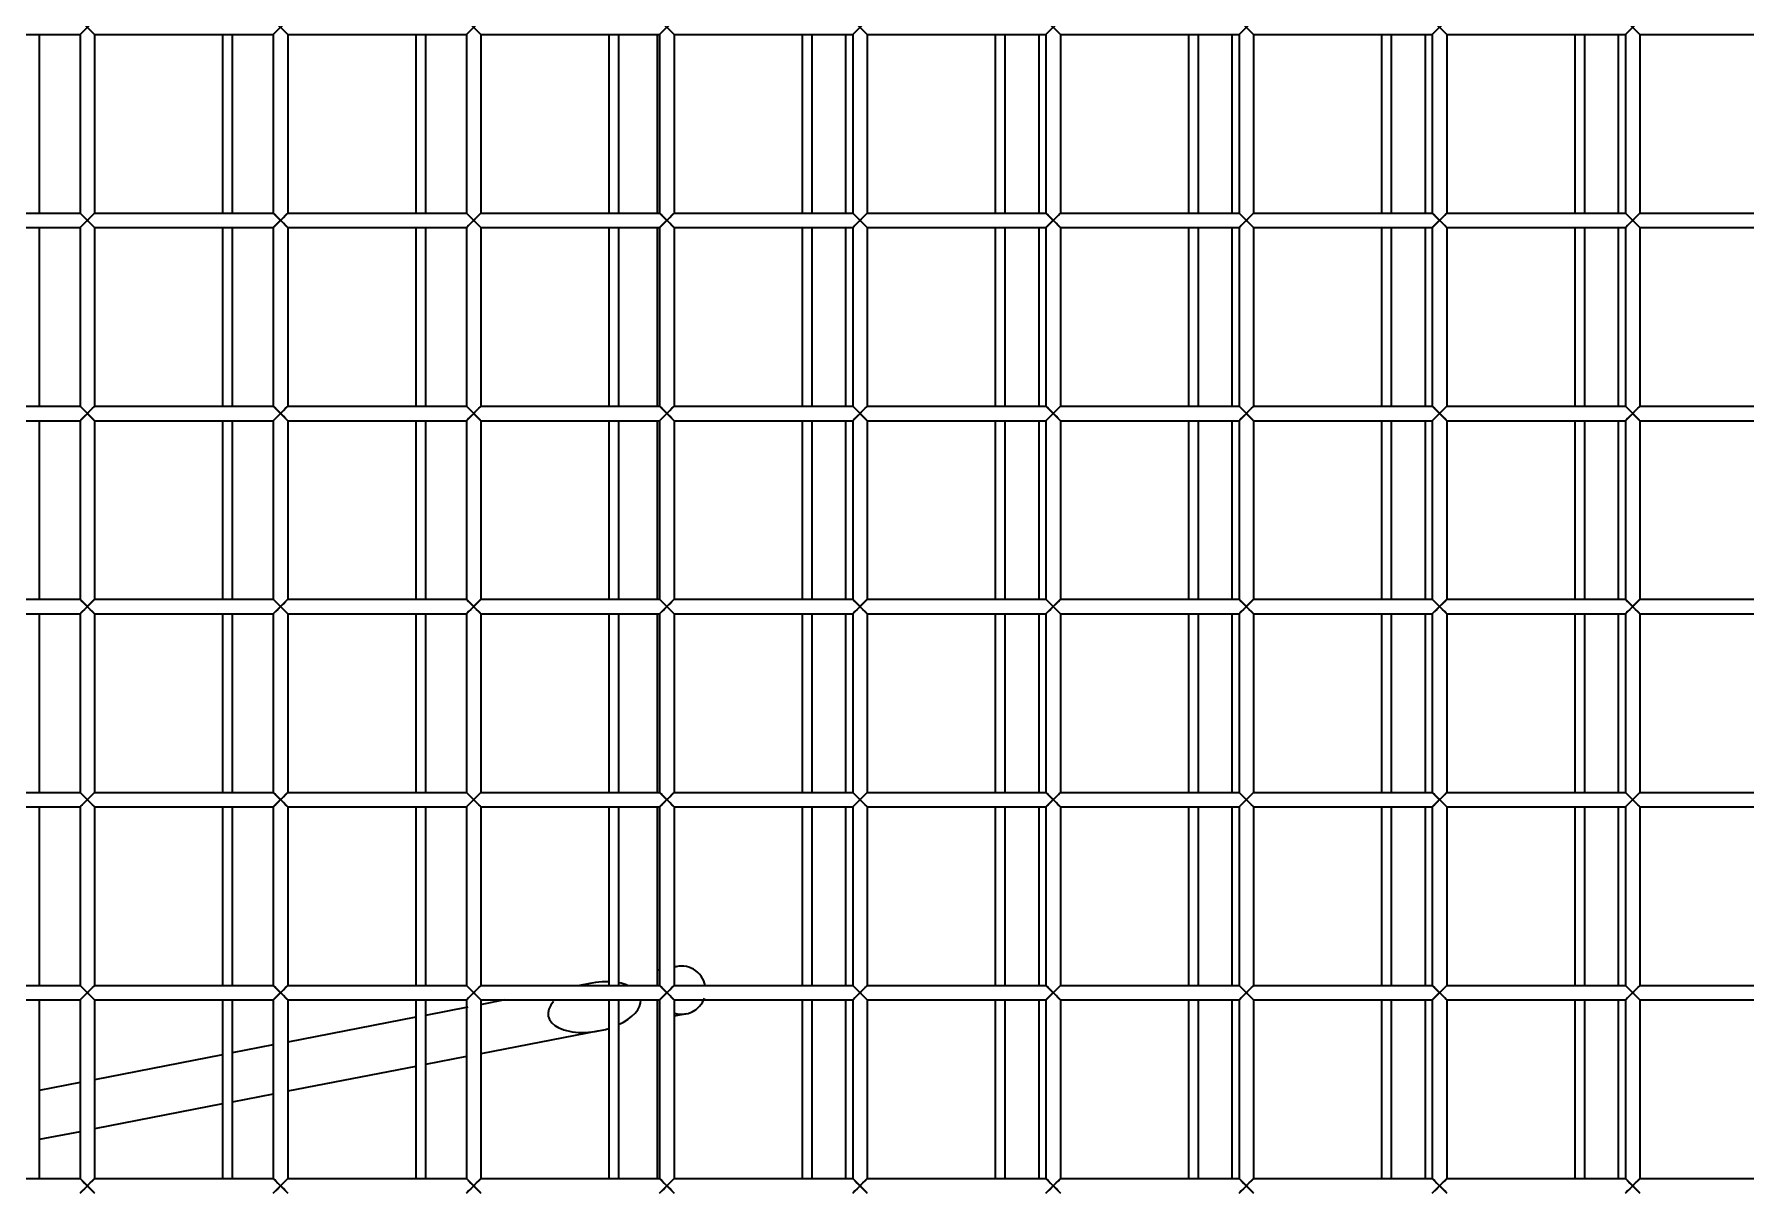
# Model space of a CAD drawing. Header units: millimetres. Extents: x 32496 to 166256, y 3504 to 23939.
# Drawn here: x 48429.6 to 48784, y 12787.1 to 13027.1 of the extents above; entities that cross this region are included whole.
import ezdxf

# ---------------------------------------------------------------- set-up
doc = ezdxf.new("R2010")
doc.units = ezdxf.units.MM
doc.layers.get('0').update_dxf_attribs({"lineweight": 35})

msp = doc.modelspace()

# ---------------------------------------------------------------- linework, layer by layer
at = {"linetype": 'Continuous'}
for p, q in [((48439.14, 13027.075), (48442.14, 13030.075)), ((48439.14, 13030.075), (48442.14, 13027.075)), ((48479.14, 13027.075), (48482.14, 13030.075)), ((48479.14, 13030.075), (48482.14, 13027.075)), ((48519.14, 13027.075), (48522.14, 13030.075)), ((48519.14, 13030.075), (48522.14, 13027.075)), ((48559.14, 13027.075), (48562.14, 13030.075)), ((48559.14, 13030.075), (48562.14, 13027.075)), ((48599.14, 13027.075), (48602.14, 13030.075)), ((48599.14, 13030.075), (48602.14, 13027.075)), ((48639.14, 13027.075), (48642.14, 13030.075)), ((48639.14, 13030.075), (48642.14, 13027.075)), ((48679.14, 13027.075), (48682.14, 13030.075)), ((48679.14, 13030.075), (48682.14, 13027.075)), ((48719.14, 13027.075), (48722.14, 13030.075)), ((48719.14, 13030.075), (48722.14, 13027.075)), ((48759.14, 13027.075), (48762.14, 13030.075)), ((48759.14, 13030.075), (48762.14, 13027.075)), ((48402.14, 13027.075), (48439.14, 13027.075)), ((48430.64, 13027.075), (48430.64, 12990.075)), ((48439.14, 13027.075), (48439.14, 12990.075)), ((48442.14, 13027.075), (48479.14, 13027.075)), ((48442.14, 13027.075), (48442.14, 12990.075)), ((48468.64, 13027.075), (48468.64, 12990.075)), ((48470.64, 13027.075), (48470.64, 12990.075)), ((48479.14, 13027.075), (48479.14, 12990.075)), ((48482.14, 13027.075), (48519.14, 13027.075)), ((48482.14, 13027.075), (48482.14, 12990.075)), ((48508.64, 13027.075), (48508.64, 12990.075)), ((48510.64, 13027.075), (48510.64, 12990.075)), ((48519.14, 13027.075), (48519.14, 12990.075)), ((48522.14, 13027.075), (48559.14, 13027.075)), ((48522.14, 13027.075), (48522.14, 12990.075)), ((48548.64, 13027.075), (48548.64, 12990.075)), ((48550.64, 13027.075), (48550.64, 12990.075)), ((48558.64, 13027.075), (48558.64, 12990.075)), ((48559.14, 13027.075), (48559.14, 12990.075)), ((48562.14, 13027.075), (48599.14, 13027.075)), ((48562.14, 13027.075), (48562.14, 12990.075)), ((48588.64, 13027.075), (48588.64, 12990.075)), ((48590.64, 13027.075), (48590.64, 12990.075)), ((48597.64, 13027.075), (48597.64, 12990.075)), ((48599.14, 13027.075), (48599.14, 12990.075)), ((48602.14, 13027.075), (48639.14, 13027.075)), ((48602.14, 13027.075), (48602.14, 12990.075)), ((48628.64, 13027.075), (48628.64, 12990.075)), ((48630.64, 13027.075), (48630.64, 12990.075)), ((48637.64, 13027.075), (48637.64, 12990.075)), ((48639.14, 13027.075), (48639.14, 12990.075)), ((48642.14, 13027.075), (48679.14, 13027.075)), ((48642.14, 13027.075), (48642.14, 12990.075)), ((48668.64, 13027.075), (48668.64, 12990.075)), ((48670.64, 13027.075), (48670.64, 12990.075)), ((48677.64, 13027.075), (48677.64, 12990.075)), ((48679.14, 13027.075), (48679.14, 12990.075)), ((48682.14, 13027.075), (48719.14, 13027.075)), ((48682.14, 13027.075), (48682.14, 12990.075)), ((48708.64, 13027.075), (48708.64, 12990.075)), ((48710.64, 13027.075), (48710.64, 12990.075)), ((48717.64, 13027.075), (48717.64, 12990.075)), ((48719.14, 13027.075), (48719.14, 12990.075)), ((48722.14, 13027.075), (48759.14, 13027.075)), ((48722.14, 13027.075), (48722.14, 12990.075)), ((48748.64, 13027.075), (48748.64, 12990.075)), ((48750.64, 13027.075), (48750.64, 12990.075)), ((48757.64, 13027.075), (48757.64, 12990.075)), ((48759.14, 13027.075), (48759.14, 12990.075)), ((48762.14, 13027.075), (48799.14, 13027.075)), ((48762.14, 13027.075), (48762.14, 12990.075)), ((48402.14, 12990.075), (48439.14, 12990.075)), ((48439.14, 12987.075), (48442.14, 12990.075)), ((48439.14, 12990.075), (48442.14, 12987.075)), ((48442.14, 12990.075), (48479.14, 12990.075)), ((48479.14, 12987.075), (48482.14, 12990.075)), ((48479.14, 12990.075), (48482.14, 12987.075)), ((48482.14, 12990.075), (48519.14, 12990.075)), ((48519.14, 12987.075), (48522.14, 12990.075)), ((48519.14, 12990.075), (48522.14, 12987.075)), ((48522.14, 12990.075), (48559.14, 12990.075)), ((48559.14, 12987.075), (48562.14, 12990.075)), ((48559.14, 12990.075), (48562.14, 12987.075)), ((48562.14, 12990.075), (48599.14, 12990.075)), ((48599.14, 12987.075), (48602.14, 12990.075)), ((48599.14, 12990.075), (48602.14, 12987.075)), ((48602.14, 12990.075), (48639.14, 12990.075)), ((48639.14, 12987.075), (48642.14, 12990.075)), ((48639.14, 12990.075), (48642.14, 12987.075)), ((48642.14, 12990.075), (48679.14, 12990.075)), ((48679.14, 12987.075), (48682.14, 12990.075)), ((48679.14, 12990.075), (48682.14, 12987.075)), ((48682.14, 12990.075), (48719.14, 12990.075)), ((48719.14, 12987.075), (48722.14, 12990.075)), ((48719.14, 12990.075), (48722.14, 12987.075)), ((48722.14, 12990.075), (48759.14, 12990.075)), ((48759.14, 12987.075), (48762.14, 12990.075)), ((48759.14, 12990.075), (48762.14, 12987.075)), ((48762.14, 12990.075), (48799.14, 12990.075)), ((48402.14, 12987.075), (48439.14, 12987.075)), ((48430.64, 12987.075), (48430.64, 12950.075)), ((48439.14, 12987.075), (48439.14, 12950.075)), ((48442.14, 12987.075), (48479.14, 12987.075)), ((48442.14, 12987.075), (48442.14, 12950.075)), ((48468.64, 12987.075), (48468.64, 12950.075)), ((48470.64, 12987.075), (48470.64, 12950.075)), ((48479.14, 12987.075), (48479.14, 12950.075)), ((48482.14, 12987.075), (48519.14, 12987.075)), ((48482.14, 12987.075), (48482.14, 12950.075)), ((48508.64, 12987.075), (48508.64, 12950.075)), ((48510.64, 12987.075), (48510.64, 12950.075)), ((48519.14, 12987.075), (48519.14, 12950.075)), ((48522.14, 12987.075), (48559.14, 12987.075)), ((48522.14, 12987.075), (48522.14, 12950.075)), ((48548.64, 12987.075), (48548.64, 12950.075)), ((48550.64, 12987.075), (48550.64, 12950.075)), ((48558.64, 12987.075), (48558.64, 12950.075)), ((48559.14, 12987.075), (48559.14, 12950.075)), ((48562.14, 12987.075), (48599.14, 12987.075)), ((48562.14, 12987.075), (48562.14, 12950.075)), ((48588.64, 12987.075), (48588.64, 12950.075)), ((48590.64, 12987.075), (48590.64, 12950.075)), ((48597.64, 12987.075), (48597.64, 12950.075)), ((48599.14, 12987.075), (48599.14, 12950.075)), ((48602.14, 12987.075), (48639.14, 12987.075)), ((48602.14, 12987.075), (48602.14, 12950.075)), ((48628.64, 12987.075), (48628.64, 12950.075)), ((48630.64, 12987.075), (48630.64, 12950.075)), ((48637.64, 12987.075), (48637.64, 12950.075)), ((48639.14, 12987.075), (48639.14, 12950.075)), ((48642.14, 12987.075), (48679.14, 12987.075)), ((48642.14, 12987.075), (48642.14, 12950.075)), ((48668.64, 12987.075), (48668.64, 12950.075)), ((48670.64, 12987.075), (48670.64, 12950.075)), ((48677.64, 12987.075), (48677.64, 12950.075)), ((48679.14, 12987.075), (48679.14, 12950.075)), ((48682.14, 12987.075), (48719.14, 12987.075)), ((48682.14, 12987.075), (48682.14, 12950.075)), ((48708.64, 12987.075), (48708.64, 12950.075)), ((48710.64, 12987.075), (48710.64, 12950.075)), ((48717.64, 12987.075), (48717.64, 12950.075)), ((48719.14, 12987.075), (48719.14, 12950.075)), ((48722.14, 12987.075), (48759.14, 12987.075)), ((48722.14, 12987.075), (48722.14, 12950.075)), ((48748.64, 12987.075), (48748.64, 12950.075)), ((48750.64, 12987.075), (48750.64, 12950.075)), ((48757.64, 12987.075), (48757.64, 12950.075)), ((48759.14, 12987.075), (48759.14, 12950.075)), ((48762.14, 12987.075), (48799.14, 12987.075)), ((48762.14, 12987.075), (48762.14, 12950.075)), ((48402.14, 12950.075), (48439.14, 12950.075)), ((48402.14, 12947.075), (48439.14, 12947.075)), ((48430.64, 12947.075), (48430.64, 12910.075)), ((48439.14, 12947.075), (48442.14, 12950.075)), ((48439.14, 12950.075), (48442.14, 12947.075)), ((48439.14, 12947.075), (48439.14, 12910.075)), ((48442.14, 12950.075), (48479.14, 12950.075)), ((48442.14, 12947.075), (48479.14, 12947.075)), ((48442.14, 12947.075), (48442.14, 12910.075)), ((48468.64, 12947.075), (48468.64, 12910.075)), ((48470.64, 12947.075), (48470.64, 12910.075)), ((48479.14, 12947.075), (48482.14, 12950.075)), ((48479.14, 12950.075), (48482.14, 12947.075)), ((48479.14, 12947.075), (48479.14, 12910.075)), ((48482.14, 12950.075), (48519.14, 12950.075)), ((48482.14, 12947.075), (48519.14, 12947.075)), ((48482.14, 12947.075), (48482.14, 12910.075)), ((48508.64, 12947.075), (48508.64, 12910.075)), ((48510.64, 12947.075), (48510.64, 12910.075)), ((48519.14, 12947.075), (48522.14, 12950.075)), ((48519.14, 12950.075), (48522.14, 12947.075)), ((48519.14, 12947.075), (48519.14, 12910.075)), ((48522.14, 12950.075), (48559.14, 12950.075)), ((48522.14, 12947.075), (48559.14, 12947.075)), ((48522.14, 12947.075), (48522.14, 12910.075)), ((48548.64, 12947.075), (48548.64, 12910.075)), ((48550.64, 12947.075), (48550.64, 12910.075)), ((48558.64, 12947.075), (48558.64, 12910.075)), ((48559.14, 12947.075), (48562.14, 12950.075)), ((48559.14, 12950.075), (48562.14, 12947.075)), ((48559.14, 12947.075), (48559.14, 12910.075)), ((48562.14, 12950.075), (48599.14, 12950.075)), ((48562.14, 12947.075), (48599.14, 12947.075)), ((48562.14, 12947.075), (48562.14, 12910.075)), ((48588.64, 12947.075), (48588.64, 12910.075)), ((48590.64, 12947.075), (48590.64, 12910.075)), ((48597.64, 12947.075), (48597.64, 12910.075)), ((48599.14, 12947.075), (48602.14, 12950.075)), ((48599.14, 12950.075), (48602.14, 12947.075)), ((48599.14, 12947.075), (48599.14, 12910.075)), ((48602.14, 12950.075), (48639.14, 12950.075)), ((48602.14, 12947.075), (48639.14, 12947.075)), ((48602.14, 12947.075), (48602.14, 12910.075)), ((48628.64, 12947.075), (48628.64, 12910.075)), ((48630.64, 12947.075), (48630.64, 12910.075)), ((48637.64, 12947.075), (48637.64, 12910.075)), ((48639.14, 12947.075), (48642.14, 12950.075)), ((48639.14, 12950.075), (48642.14, 12947.075)), ((48639.14, 12947.075), (48639.14, 12910.075)), ((48642.14, 12950.075), (48679.14, 12950.075)), ((48642.14, 12947.075), (48679.14, 12947.075)), ((48642.14, 12947.075), (48642.14, 12910.075)), ((48668.64, 12947.075), (48668.64, 12910.075)), ((48670.64, 12947.075), (48670.64, 12910.075)), ((48677.64, 12947.075), (48677.64, 12910.075)), ((48679.14, 12947.075), (48682.14, 12950.075)), ((48679.14, 12950.075), (48682.14, 12947.075)), ((48679.14, 12947.075), (48679.14, 12910.075)), ((48682.14, 12950.075), (48719.14, 12950.075)), ((48682.14, 12947.075), (48719.14, 12947.075)), ((48682.14, 12947.075), (48682.14, 12910.075)), ((48708.64, 12947.075), (48708.64, 12910.075)), ((48710.64, 12947.075), (48710.64, 12910.075)), ((48717.64, 12947.075), (48717.64, 12910.075)), ((48719.14, 12947.075), (48722.14, 12950.075)), ((48719.14, 12950.075), (48722.14, 12947.075)), ((48719.14, 12947.075), (48719.14, 12910.075)), ((48722.14, 12950.075), (48759.14, 12950.075)), ((48722.14, 12947.075), (48759.14, 12947.075)), ((48722.14, 12947.075), (48722.14, 12910.075)), ((48748.64, 12947.075), (48748.64, 12910.075)), ((48750.64, 12947.075), (48750.64, 12910.075)), ((48757.64, 12947.075), (48757.64, 12910.075)), ((48759.14, 12947.075), (48762.14, 12950.075)), ((48759.14, 12950.075), (48762.14, 12947.075)), ((48759.14, 12947.075), (48759.14, 12910.075)), ((48762.14, 12950.075), (48799.14, 12950.075)), ((48762.14, 12947.075), (48799.14, 12947.075)), ((48762.14, 12947.075), (48762.14, 12910.075)), ((48402.14, 12910.075), (48439.14, 12910.075)), ((48439.14, 12907.075), (48442.14, 12910.075)), ((48439.14, 12910.075), (48442.14, 12907.075)), ((48442.14, 12910.075), (48479.14, 12910.075)), ((48479.14, 12907.075), (48482.14, 12910.075)), ((48479.14, 12910.075), (48482.14, 12907.075)), ((48482.14, 12910.075), (48519.14, 12910.075)), ((48519.14, 12907.075), (48522.14, 12910.075)), ((48519.14, 12910.075), (48522.14, 12907.075)), ((48522.14, 12910.075), (48559.14, 12910.075)), ((48559.14, 12907.075), (48562.14, 12910.075)), ((48559.14, 12910.075), (48562.14, 12907.075)), ((48562.14, 12910.075), (48599.14, 12910.075)), ((48599.14, 12907.075), (48602.14, 12910.075)), ((48599.14, 12910.075), (48602.14, 12907.075)), ((48602.14, 12910.075), (48639.14, 12910.075)), ((48639.14, 12907.075), (48642.14, 12910.075)), ((48639.14, 12910.075), (48642.14, 12907.075)), ((48642.14, 12910.075), (48679.14, 12910.075)), ((48679.14, 12907.075), (48682.14, 12910.075)), ((48679.14, 12910.075), (48682.14, 12907.075)), ((48682.14, 12910.075), (48719.14, 12910.075)), ((48719.14, 12907.075), (48722.14, 12910.075)), ((48719.14, 12910.075), (48722.14, 12907.075)), ((48722.14, 12910.075), (48759.14, 12910.075)), ((48759.14, 12907.075), (48762.14, 12910.075)), ((48759.14, 12910.075), (48762.14, 12907.075)), ((48762.14, 12910.075), (48799.14, 12910.075)), ((48402.14, 12907.075), (48439.14, 12907.075)), ((48430.64, 12907.075), (48430.64, 12870.075)), ((48439.14, 12907.075), (48439.14, 12870.075)), ((48442.14, 12907.075), (48479.14, 12907.075)), ((48442.14, 12907.075), (48442.14, 12870.075)), ((48468.64, 12907.075), (48468.64, 12870.075)), ((48470.64, 12907.075), (48470.64, 12870.075)), ((48479.14, 12907.075), (48479.14, 12870.075)), ((48482.14, 12907.075), (48519.14, 12907.075)), ((48482.14, 12907.075), (48482.14, 12870.075)), ((48508.64, 12907.075), (48508.64, 12870.075)), ((48510.64, 12907.075), (48510.64, 12870.075)), ((48519.14, 12907.075), (48519.14, 12870.075)), ((48522.14, 12907.075), (48559.14, 12907.075)), ((48522.14, 12907.075), (48522.14, 12870.075)), ((48548.64, 12907.075), (48548.64, 12870.075)), ((48550.64, 12907.075), (48550.64, 12870.075)), ((48558.64, 12907.075), (48558.64, 12870.075)), ((48559.14, 12907.075), (48559.14, 12870.075)), ((48562.14, 12907.075), (48599.14, 12907.075)), ((48562.14, 12907.075), (48562.14, 12870.075)), ((48588.64, 12907.075), (48588.64, 12870.075)), ((48590.64, 12907.075), (48590.64, 12870.075)), ((48597.64, 12907.075), (48597.64, 12870.075)), ((48599.14, 12907.075), (48599.14, 12870.075)), ((48602.14, 12907.075), (48639.14, 12907.075)), ((48602.14, 12907.075), (48602.14, 12870.075)), ((48628.64, 12907.075), (48628.64, 12870.075)), ((48630.64, 12907.075), (48630.64, 12870.075)), ((48637.64, 12907.075), (48637.64, 12870.075)), ((48639.14, 12907.075), (48639.14, 12870.075)), ((48642.14, 12907.075), (48679.14, 12907.075)), ((48642.14, 12907.075), (48642.14, 12870.075)), ((48668.64, 12907.075), (48668.64, 12870.075)), ((48670.64, 12907.075), (48670.64, 12870.075)), ((48677.64, 12907.075), (48677.64, 12870.075)), ((48679.14, 12907.075), (48679.14, 12870.075)), ((48682.14, 12907.075), (48719.14, 12907.075)), ((48682.14, 12907.075), (48682.14, 12870.075)), ((48708.64, 12907.075), (48708.64, 12870.075)), ((48710.64, 12907.075), (48710.64, 12870.075)), ((48717.64, 12907.075), (48717.64, 12870.075)), ((48719.14, 12907.075), (48719.14, 12870.075)), ((48722.14, 12907.075), (48759.14, 12907.075)), ((48722.14, 12907.075), (48722.14, 12870.075)), ((48748.64, 12907.075), (48748.64, 12870.075)), ((48750.64, 12907.075), (48750.64, 12870.075)), ((48757.64, 12907.075), (48757.64, 12870.075)), ((48759.14, 12907.075), (48759.14, 12870.075)), ((48762.14, 12907.075), (48799.14, 12907.075)), ((48762.14, 12907.075), (48762.14, 12870.075)), ((48402.14, 12870.075), (48439.14, 12870.075)), ((48439.14, 12867.075), (48442.14, 12870.075)), ((48439.14, 12870.075), (48442.14, 12867.075)), ((48442.14, 12870.075), (48479.14, 12870.075)), ((48479.14, 12867.075), (48482.14, 12870.075)), ((48479.14, 12870.075), (48482.14, 12867.075)), ((48482.14, 12870.075), (48519.14, 12870.075)), ((48519.14, 12867.075), (48522.14, 12870.075)), ((48519.14, 12870.075), (48522.14, 12867.075)), ((48522.14, 12870.075), (48559.14, 12870.075)), ((48559.14, 12867.075), (48562.14, 12870.075)), ((48559.14, 12870.075), (48562.14, 12867.075)), ((48562.14, 12870.075), (48599.14, 12870.075)), ((48599.14, 12867.075), (48602.14, 12870.075)), ((48599.14, 12870.075), (48602.14, 12867.075)), ((48602.14, 12870.075), (48639.14, 12870.075)), ((48639.14, 12867.075), (48642.14, 12870.075)), ((48639.14, 12870.075), (48642.14, 12867.075)), ((48642.14, 12870.075), (48679.14, 12870.075)), ((48679.14, 12867.075), (48682.14, 12870.075)), ((48679.14, 12870.075), (48682.14, 12867.075)), ((48682.14, 12870.075), (48719.14, 12870.075)), ((48719.14, 12867.075), (48722.14, 12870.075)), ((48719.14, 12870.075), (48722.14, 12867.075)), ((48722.14, 12870.075), (48759.14, 12870.075)), ((48759.14, 12867.075), (48762.14, 12870.075)), ((48759.14, 12870.075), (48762.14, 12867.075)), ((48762.14, 12870.075), (48799.14, 12870.075)), ((48402.14, 12867.075), (48439.14, 12867.075)), ((48430.64, 12867.075), (48430.64, 12830.075)), ((48439.14, 12867.075), (48439.14, 12830.075)), ((48442.14, 12867.075), (48479.14, 12867.075)), ((48442.14, 12867.075), (48442.14, 12830.075)), ((48468.64, 12867.075), (48468.64, 12830.075)), ((48470.64, 12867.075), (48470.64, 12830.075)), ((48479.14, 12867.075), (48479.14, 12830.075)), ((48482.14, 12867.075), (48519.14, 12867.075)), ((48482.14, 12867.075), (48482.14, 12830.075)), ((48508.64, 12867.075), (48508.64, 12830.075)), ((48510.64, 12867.075), (48510.64, 12830.075)), ((48519.14, 12867.075), (48519.14, 12830.075)), ((48522.14, 12867.075), (48559.14, 12867.075)), ((48522.14, 12867.075), (48522.14, 12830.075)), ((48548.64, 12867.075), (48548.64, 12830.075)), ((48550.64, 12867.075), (48550.64, 12830.075)), ((48558.64, 12867.075), (48558.64, 12830.075)), ((48559.14, 12867.075), (48559.14, 12830.075)), ((48562.14, 12867.075), (48599.14, 12867.075)), ((48562.14, 12867.075), (48562.14, 12830.075)), ((48588.64, 12867.075), (48588.64, 12830.075)), ((48590.64, 12867.075), (48590.64, 12830.075)), ((48597.64, 12867.075), (48597.64, 12830.075)), ((48599.14, 12867.075), (48599.14, 12830.075)), ((48602.14, 12867.075), (48639.14, 12867.075)), ((48602.14, 12867.075), (48602.14, 12830.075)), ((48628.64, 12867.075), (48628.64, 12830.075)), ((48630.64, 12867.075), (48630.64, 12830.075)), ((48637.64, 12867.075), (48637.64, 12830.075)), ((48639.14, 12867.075), (48639.14, 12830.075)), ((48642.14, 12867.075), (48679.14, 12867.075)), ((48642.14, 12867.075), (48642.14, 12830.075)), ((48668.64, 12867.075), (48668.64, 12830.075)), ((48670.64, 12867.075), (48670.64, 12830.075)), ((48677.64, 12867.075), (48677.64, 12830.075)), ((48679.14, 12867.075), (48679.14, 12830.075)), ((48682.14, 12867.075), (48719.14, 12867.075)), ((48682.14, 12867.075), (48682.14, 12830.075)), ((48708.64, 12867.075), (48708.64, 12830.075)), ((48710.64, 12867.075), (48710.64, 12830.075)), ((48717.64, 12867.075), (48717.64, 12830.075)), ((48719.14, 12867.075), (48719.14, 12830.075)), ((48722.14, 12867.075), (48759.14, 12867.075)), ((48722.14, 12867.075), (48722.14, 12830.075)), ((48748.64, 12867.075), (48748.64, 12830.075)), ((48750.64, 12867.075), (48750.64, 12830.075)), ((48757.64, 12867.075), (48757.64, 12830.075)), ((48759.14, 12867.075), (48759.14, 12830.075)), ((48762.14, 12867.075), (48799.14, 12867.075)), ((48762.14, 12867.075), (48762.14, 12830.075)), ((48559.14, 12833.305), (48558.64, 12833.208)), ((48562.725, 12834.002), (48562.14, 12833.888)), ((48402.14, 12830.075), (48439.14, 12830.075)), ((48439.14, 12827.075), (48442.14, 12830.075)), ((48439.14, 12830.075), (48442.14, 12827.075)), ((48442.14, 12830.075), (48479.14, 12830.075)), ((48479.14, 12827.075), (48482.14, 12830.075)), ((48479.14, 12830.075), (48482.14, 12827.075)), ((48482.14, 12830.075), (48519.14, 12830.075)), ((48519.14, 12827.075), (48522.14, 12830.075)), ((48519.14, 12830.075), (48522.14, 12827.075)), ((48522.14, 12830.075), (48559.14, 12830.075)), ((48544.689, 12830.496), (48542.525, 12830.075)), ((48559.14, 12827.075), (48562.14, 12830.075)), ((48559.14, 12830.075), (48562.14, 12827.075)), ((48562.14, 12830.075), (48599.14, 12830.075)), ((48599.14, 12827.075), (48602.14, 12830.075)), ((48599.14, 12830.075), (48602.14, 12827.075)), ((48602.14, 12830.075), (48639.14, 12830.075)), ((48639.14, 12827.075), (48642.14, 12830.075)), ((48639.14, 12830.075), (48642.14, 12827.075)), ((48642.14, 12830.075), (48679.14, 12830.075)), ((48679.14, 12827.075), (48682.14, 12830.075)), ((48679.14, 12830.075), (48682.14, 12827.075)), ((48682.14, 12830.075), (48719.14, 12830.075)), ((48719.14, 12827.075), (48722.14, 12830.075)), ((48719.14, 12830.075), (48722.14, 12827.075)), ((48722.14, 12830.075), (48759.14, 12830.075)), ((48759.14, 12827.075), (48762.14, 12830.075)), ((48759.14, 12830.075), (48762.14, 12827.075)), ((48762.14, 12830.075), (48799.14, 12830.075)), ((48402.14, 12827.075), (48439.14, 12827.075)), ((48430.64, 12827.075), (48430.64, 12790.075)), ((48439.14, 12827.075), (48439.14, 12790.075)), ((48442.14, 12827.075), (48479.14, 12827.075)), ((48442.14, 12827.075), (48442.14, 12790.075)), ((48468.64, 12827.075), (48468.64, 12790.075)), ((48470.64, 12827.075), (48470.64, 12790.075)), ((48479.14, 12827.075), (48479.14, 12790.075)), ((48482.14, 12827.075), (48519.14, 12827.075)), ((48482.14, 12827.075), (48482.14, 12790.075)), ((48508.64, 12827.075), (48508.64, 12790.075)), ((48510.64, 12827.075), (48510.64, 12790.075)), ((48519.14, 12827.075), (48519.14, 12790.075)), ((48522.14, 12827.075), (48559.14, 12827.075)), ((48522.14, 12827.075), (48522.14, 12790.075)), ((48527.091, 12827.075), (48522.32, 12826.148)), ((48548.64, 12827.075), (48548.64, 12790.075)), ((48550.64, 12827.075), (48550.64, 12790.075)), ((48558.64, 12827.075), (48558.64, 12790.075)), ((48559.14, 12827.075), (48559.14, 12790.075)), ((48562.14, 12827.075), (48599.14, 12827.075)), ((48562.14, 12827.075), (48562.14, 12790.075)), ((48588.64, 12827.075), (48588.64, 12790.075)), ((48590.64, 12827.075), (48590.64, 12790.075)), ((48597.64, 12827.075), (48597.64, 12790.075)), ((48599.14, 12827.075), (48599.14, 12790.075)), ((48602.14, 12827.075), (48639.14, 12827.075)), ((48602.14, 12827.075), (48602.14, 12790.075)), ((48628.64, 12827.075), (48628.64, 12790.075)), ((48630.64, 12827.075), (48630.64, 12790.075)), ((48637.64, 12827.075), (48637.64, 12790.075)), ((48639.14, 12827.075), (48639.14, 12790.075)), ((48642.14, 12827.075), (48679.14, 12827.075)), ((48642.14, 12827.075), (48642.14, 12790.075)), ((48668.64, 12827.075), (48668.64, 12790.075)), ((48670.64, 12827.075), (48670.64, 12790.075)), ((48677.64, 12827.075), (48677.64, 12790.075)), ((48679.14, 12827.075), (48679.14, 12790.075)), ((48682.14, 12827.075), (48719.14, 12827.075)), ((48682.14, 12827.075), (48682.14, 12790.075)), ((48708.64, 12827.075), (48708.64, 12790.075)), ((48710.64, 12827.075), (48710.64, 12790.075)), ((48717.64, 12827.075), (48717.64, 12790.075)), ((48719.14, 12827.075), (48719.14, 12790.075)), ((48722.14, 12827.075), (48759.14, 12827.075)), ((48722.14, 12827.075), (48722.14, 12790.075)), ((48748.64, 12827.075), (48748.64, 12790.075)), ((48750.64, 12827.075), (48750.64, 12790.075)), ((48757.64, 12827.075), (48757.64, 12790.075)), ((48759.14, 12827.075), (48759.14, 12790.075)), ((48762.14, 12827.075), (48799.14, 12827.075)), ((48762.14, 12827.075), (48762.14, 12790.075)), ((48508.64, 12823.489), (48482.14, 12818.338)), ((48519.429, 12825.586), (48510.64, 12823.878)), ((48564.633, 12824.186), (48562.14, 12823.701)), ((48546.597, 12820.68), (48522.14, 12815.926)), ((48468.64, 12815.714), (48442.14, 12810.563)), ((48479.14, 12817.755), (48470.64, 12816.102)), ((48508.64, 12813.302), (48482.14, 12808.151)), ((48519.14, 12815.343), (48510.64, 12813.691)), ((48439.14, 12809.98), (48430.64, 12808.327)), ((48468.64, 12805.527), (48442.14, 12800.375)), ((48479.14, 12807.568), (48470.64, 12805.915)), ((48439.14, 12799.792), (48430.64, 12798.14)), ((48402.14, 12790.075), (48439.14, 12790.075)), ((48439.14, 12787.075), (48442.14, 12790.075)), ((48439.14, 12790.075), (48442.14, 12787.075)), ((48442.14, 12790.075), (48479.14, 12790.075)), ((48479.14, 12787.075), (48482.14, 12790.075)), ((48479.14, 12790.075), (48482.14, 12787.075)), ((48482.14, 12790.075), (48519.14, 12790.075)), ((48519.14, 12787.075), (48522.14, 12790.075)), ((48519.14, 12790.075), (48522.14, 12787.075)), ((48522.14, 12790.075), (48559.14, 12790.075)), ((48559.14, 12787.075), (48562.14, 12790.075)), ((48559.14, 12790.075), (48562.14, 12787.075)), ((48562.14, 12790.075), (48599.14, 12790.075)), ((48599.14, 12787.075), (48602.14, 12790.075)), ((48599.14, 12790.075), (48602.14, 12787.075)), ((48602.14, 12790.075), (48639.14, 12790.075)), ((48639.14, 12787.075), (48642.14, 12790.075)), ((48639.14, 12790.075), (48642.14, 12787.075)), ((48642.14, 12790.075), (48679.14, 12790.075)), ((48679.14, 12787.075), (48682.14, 12790.075)), ((48679.14, 12790.075), (48682.14, 12787.075)), ((48682.14, 12790.075), (48719.14, 12790.075)), ((48719.14, 12787.075), (48722.14, 12790.075)), ((48719.14, 12790.075), (48722.14, 12787.075)), ((48722.14, 12790.075), (48759.14, 12790.075)), ((48759.14, 12787.075), (48762.14, 12790.075)), ((48759.14, 12790.075), (48762.14, 12787.075)), ((48762.14, 12790.075), (48799.14, 12790.075))]:
    msp.add_line(p, q, dxfattribs=at)
for points in [[(48439.14, 12990.075), (48439.57, 12989.645), (48440.06, 12989.155), (48441.229, 12987.986)], [(48440.64, 12988.575), (48441.227, 12989.162), (48441.702, 12989.638), (48442.025, 12989.961)], [(48479.14, 12990.075), (48479.57, 12989.645), (48480.06, 12989.155), (48481.229, 12987.986)], [(48480.64, 12988.575), (48481.227, 12989.162), (48481.702, 12989.638), (48482.025, 12989.961)], [(48519.14, 12990.075), (48519.57, 12989.645), (48520.06, 12989.155), (48521.229, 12987.986)], [(48520.64, 12988.575), (48521.227, 12989.162), (48521.702, 12989.638), (48522.025, 12989.961)], [(48559.14, 12990.075), (48559.57, 12989.645), (48560.06, 12989.155), (48561.229, 12987.986)], [(48560.64, 12988.575), (48561.227, 12989.162), (48561.702, 12989.638), (48562.025, 12989.961)], [(48599.14, 12990.075), (48599.57, 12989.645), (48600.06, 12989.155), (48601.229, 12987.986)], [(48600.64, 12988.575), (48601.227, 12989.162), (48601.702, 12989.638), (48602.025, 12989.961)], [(48639.14, 12990.075), (48639.57, 12989.645), (48640.06, 12989.155), (48641.229, 12987.986)], [(48640.64, 12988.575), (48641.227, 12989.162), (48641.702, 12989.638), (48642.025, 12989.961)], [(48679.14, 12990.075), (48679.57, 12989.645), (48680.06, 12989.155), (48681.229, 12987.986)], [(48680.64, 12988.575), (48681.227, 12989.162), (48681.702, 12989.638), (48682.025, 12989.961)], [(48719.14, 12990.075), (48719.57, 12989.645), (48720.06, 12989.155), (48721.229, 12987.986)], [(48720.64, 12988.575), (48721.227, 12989.162), (48721.702, 12989.638), (48722.025, 12989.961)], [(48759.14, 12990.075), (48759.57, 12989.645), (48760.06, 12989.155), (48761.229, 12987.986)], [(48760.64, 12988.575), (48761.227, 12989.162), (48761.702, 12989.638), (48762.025, 12989.961)], [(48440.64, 12988.575), (48440.049, 12987.985), (48439.579, 12987.515), (48439.254, 12987.19)], [(48442.024, 12987.192), (48441.701, 12987.514), (48441.229, 12987.986)], [(48480.64, 12988.575), (48480.049, 12987.985), (48479.579, 12987.515), (48479.254, 12987.19)], [(48482.024, 12987.192), (48481.701, 12987.514), (48481.229, 12987.986)], [(48520.64, 12988.575), (48520.049, 12987.985), (48519.579, 12987.515), (48519.254, 12987.19)], [(48522.024, 12987.192), (48521.701, 12987.514), (48521.229, 12987.986)], [(48560.64, 12988.575), (48560.049, 12987.985), (48559.579, 12987.515), (48559.254, 12987.19)], [(48562.024, 12987.192), (48561.701, 12987.514), (48561.229, 12987.986)], [(48600.64, 12988.575), (48600.049, 12987.985), (48599.579, 12987.515), (48599.254, 12987.19)], [(48602.024, 12987.192), (48601.701, 12987.514), (48601.229, 12987.986)], [(48640.64, 12988.575), (48640.049, 12987.985), (48639.579, 12987.515), (48639.254, 12987.19)], [(48642.024, 12987.192), (48641.701, 12987.514), (48641.229, 12987.986)], [(48680.64, 12988.575), (48680.049, 12987.985), (48679.579, 12987.515), (48679.254, 12987.19)], [(48682.024, 12987.192), (48681.701, 12987.514), (48681.229, 12987.986)], [(48720.64, 12988.575), (48720.049, 12987.985), (48719.579, 12987.515), (48719.254, 12987.19)], [(48722.024, 12987.192), (48721.701, 12987.514), (48721.229, 12987.986)], [(48760.64, 12988.575), (48760.049, 12987.985), (48759.579, 12987.515), (48759.254, 12987.19)], [(48762.024, 12987.192), (48761.701, 12987.514), (48761.229, 12987.986)], [(48439.14, 12950.075), (48439.57, 12949.645), (48440.06, 12949.155), (48441.229, 12947.986)], [(48440.64, 12948.575), (48440.049, 12947.985), (48439.579, 12947.515), (48439.254, 12947.19)], [(48440.64, 12948.575), (48441.227, 12949.162), (48441.702, 12949.638), (48442.025, 12949.961)], [(48442.024, 12947.192), (48441.701, 12947.514), (48441.229, 12947.986)], [(48479.14, 12950.075), (48479.57, 12949.645), (48480.06, 12949.155), (48481.229, 12947.986)], [(48480.64, 12948.575), (48480.049, 12947.985), (48479.579, 12947.515), (48479.254, 12947.19)], [(48480.64, 12948.575), (48481.227, 12949.162), (48481.702, 12949.638), (48482.025, 12949.961)], [(48482.024, 12947.192), (48481.701, 12947.514), (48481.229, 12947.986)], [(48519.14, 12950.075), (48519.57, 12949.645), (48520.06, 12949.155), (48521.229, 12947.986)], [(48520.64, 12948.575), (48520.049, 12947.985), (48519.579, 12947.515), (48519.254, 12947.19)], [(48520.64, 12948.575), (48521.227, 12949.162), (48521.702, 12949.638), (48522.025, 12949.961)], [(48522.024, 12947.192), (48521.701, 12947.514), (48521.229, 12947.986)], [(48559.14, 12950.075), (48559.57, 12949.645), (48560.06, 12949.155), (48561.229, 12947.986)], [(48560.64, 12948.575), (48560.049, 12947.985), (48559.579, 12947.515), (48559.254, 12947.19)], [(48560.64, 12948.575), (48561.227, 12949.162), (48561.702, 12949.638), (48562.025, 12949.961)], [(48562.024, 12947.192), (48561.701, 12947.514), (48561.229, 12947.986)], [(48599.14, 12950.075), (48599.57, 12949.645), (48600.06, 12949.155), (48601.229, 12947.986)], [(48600.64, 12948.575), (48600.049, 12947.985), (48599.579, 12947.515), (48599.254, 12947.19)], [(48600.64, 12948.575), (48601.227, 12949.162), (48601.702, 12949.638), (48602.025, 12949.961)], [(48602.024, 12947.192), (48601.701, 12947.514), (48601.229, 12947.986)], [(48639.14, 12950.075), (48639.57, 12949.645), (48640.06, 12949.155), (48641.229, 12947.986)], [(48640.64, 12948.575), (48640.049, 12947.985), (48639.579, 12947.515), (48639.254, 12947.19)], [(48640.64, 12948.575), (48641.227, 12949.162), (48641.702, 12949.638), (48642.025, 12949.961)], [(48642.024, 12947.192), (48641.701, 12947.514), (48641.229, 12947.986)], [(48679.14, 12950.075), (48679.57, 12949.645), (48680.06, 12949.155), (48681.229, 12947.986)], [(48680.64, 12948.575), (48680.049, 12947.985), (48679.579, 12947.515), (48679.254, 12947.19)], [(48680.64, 12948.575), (48681.227, 12949.162), (48681.702, 12949.638), (48682.025, 12949.961)], [(48682.024, 12947.192), (48681.701, 12947.514), (48681.229, 12947.986)], [(48719.14, 12950.075), (48719.57, 12949.645), (48720.06, 12949.155), (48721.229, 12947.986)], [(48720.64, 12948.575), (48720.049, 12947.985), (48719.579, 12947.515), (48719.254, 12947.19)], [(48720.64, 12948.575), (48721.227, 12949.162), (48721.702, 12949.638), (48722.025, 12949.961)], [(48722.024, 12947.192), (48721.701, 12947.514), (48721.229, 12947.986)], [(48759.14, 12950.075), (48759.57, 12949.645), (48760.06, 12949.155), (48761.229, 12947.986)], [(48760.64, 12948.575), (48760.049, 12947.985), (48759.579, 12947.515), (48759.254, 12947.19)], [(48760.64, 12948.575), (48761.227, 12949.162), (48761.702, 12949.638), (48762.025, 12949.961)], [(48762.024, 12947.192), (48761.701, 12947.514), (48761.229, 12947.986)], [(48439.14, 12910.075), (48439.57, 12909.645), (48440.06, 12909.155), (48441.229, 12907.986)], [(48440.64, 12908.575), (48440.049, 12907.985), (48439.579, 12907.515), (48439.254, 12907.19)], [(48440.64, 12908.575), (48441.227, 12909.162), (48441.702, 12909.638), (48442.025, 12909.961)], [(48442.024, 12907.192), (48441.701, 12907.514), (48441.229, 12907.986)], [(48479.14, 12910.075), (48479.57, 12909.645), (48480.06, 12909.155), (48481.229, 12907.986)], [(48480.64, 12908.575), (48480.049, 12907.985), (48479.579, 12907.515), (48479.254, 12907.19)], [(48480.64, 12908.575), (48481.227, 12909.162), (48481.702, 12909.638), (48482.025, 12909.961)], [(48482.024, 12907.192), (48481.701, 12907.514), (48481.229, 12907.986)], [(48519.14, 12910.075), (48519.57, 12909.645), (48520.06, 12909.155), (48521.229, 12907.986)], [(48520.64, 12908.575), (48520.049, 12907.985), (48519.579, 12907.515), (48519.254, 12907.19)], [(48520.64, 12908.575), (48521.227, 12909.162), (48521.702, 12909.638), (48522.025, 12909.961)], [(48522.024, 12907.192), (48521.701, 12907.514), (48521.229, 12907.986)], [(48559.14, 12910.075), (48559.57, 12909.645), (48560.06, 12909.155), (48561.229, 12907.986)], [(48560.64, 12908.575), (48560.049, 12907.985), (48559.579, 12907.515), (48559.254, 12907.19)], [(48560.64, 12908.575), (48561.227, 12909.162), (48561.702, 12909.638), (48562.025, 12909.961)], [(48562.024, 12907.192), (48561.701, 12907.514), (48561.229, 12907.986)], [(48599.14, 12910.075), (48599.57, 12909.645), (48600.06, 12909.155), (48601.229, 12907.986)], [(48600.64, 12908.575), (48600.049, 12907.985), (48599.579, 12907.515), (48599.254, 12907.19)], [(48600.64, 12908.575), (48601.227, 12909.162), (48601.702, 12909.638), (48602.025, 12909.961)], [(48602.024, 12907.192), (48601.701, 12907.514), (48601.229, 12907.986)], [(48639.14, 12910.075), (48639.57, 12909.645), (48640.06, 12909.155), (48641.229, 12907.986)], [(48640.64, 12908.575), (48640.049, 12907.985), (48639.579, 12907.515), (48639.254, 12907.19)], [(48640.64, 12908.575), (48641.227, 12909.162), (48641.702, 12909.638), (48642.025, 12909.961)], [(48642.024, 12907.192), (48641.701, 12907.514), (48641.229, 12907.986)], [(48679.14, 12910.075), (48679.57, 12909.645), (48680.06, 12909.155), (48681.229, 12907.986)], [(48680.64, 12908.575), (48680.049, 12907.985), (48679.579, 12907.515), (48679.254, 12907.19)], [(48680.64, 12908.575), (48681.227, 12909.162), (48681.702, 12909.638), (48682.025, 12909.961)], [(48682.024, 12907.192), (48681.701, 12907.514), (48681.229, 12907.986)], [(48719.14, 12910.075), (48719.57, 12909.645), (48720.06, 12909.155), (48721.229, 12907.986)], [(48720.64, 12908.575), (48720.049, 12907.985), (48719.579, 12907.515), (48719.254, 12907.19)], [(48720.64, 12908.575), (48721.227, 12909.162), (48721.702, 12909.638), (48722.025, 12909.961)], [(48722.024, 12907.192), (48721.701, 12907.514), (48721.229, 12907.986)], [(48759.14, 12910.075), (48759.57, 12909.645), (48760.06, 12909.155), (48761.229, 12907.986)], [(48760.64, 12908.575), (48760.049, 12907.985), (48759.579, 12907.515), (48759.254, 12907.19)], [(48760.64, 12908.575), (48761.227, 12909.162), (48761.702, 12909.638), (48762.025, 12909.961)], [(48762.024, 12907.192), (48761.701, 12907.514), (48761.229, 12907.986)], [(48439.14, 12870.075), (48439.57, 12869.645), (48440.06, 12869.155), (48441.229, 12867.986)], [(48440.64, 12868.575), (48441.227, 12869.162), (48441.702, 12869.638), (48442.025, 12869.961)], [(48479.14, 12870.075), (48479.57, 12869.645), (48480.06, 12869.155), (48481.229, 12867.986)], [(48480.64, 12868.575), (48481.227, 12869.162), (48481.702, 12869.638), (48482.025, 12869.961)], [(48519.14, 12870.075), (48519.57, 12869.645), (48520.06, 12869.155), (48521.229, 12867.986)], [(48520.64, 12868.575), (48521.227, 12869.162), (48521.702, 12869.638), (48522.025, 12869.961)], [(48559.14, 12870.075), (48559.57, 12869.645), (48560.06, 12869.155), (48561.229, 12867.986)], [(48560.64, 12868.575), (48561.227, 12869.162), (48561.702, 12869.638), (48562.025, 12869.961)], [(48599.14, 12870.075), (48599.57, 12869.645), (48600.06, 12869.155), (48601.229, 12867.986)], [(48600.64, 12868.575), (48601.227, 12869.162), (48601.702, 12869.638), (48602.025, 12869.961)], [(48639.14, 12870.075), (48639.57, 12869.645), (48640.06, 12869.155), (48641.229, 12867.986)], [(48640.64, 12868.575), (48641.227, 12869.162), (48641.702, 12869.638), (48642.025, 12869.961)], [(48679.14, 12870.075), (48679.57, 12869.645), (48680.06, 12869.155), (48681.229, 12867.986)], [(48680.64, 12868.575), (48681.227, 12869.162), (48681.702, 12869.638), (48682.025, 12869.961)], [(48719.14, 12870.075), (48719.57, 12869.645), (48720.06, 12869.155), (48721.229, 12867.986)], [(48720.64, 12868.575), (48721.227, 12869.162), (48721.702, 12869.638), (48722.025, 12869.961)], [(48759.14, 12870.075), (48759.57, 12869.645), (48760.06, 12869.155), (48761.229, 12867.986)], [(48760.64, 12868.575), (48761.227, 12869.162), (48761.702, 12869.638), (48762.025, 12869.961)], [(48440.64, 12868.575), (48440.049, 12867.985), (48439.579, 12867.515), (48439.254, 12867.19)], [(48442.024, 12867.192), (48441.701, 12867.514), (48441.229, 12867.986)], [(48480.64, 12868.575), (48480.049, 12867.985), (48479.579, 12867.515), (48479.254, 12867.19)], [(48482.024, 12867.192), (48481.701, 12867.514), (48481.229, 12867.986)], [(48520.64, 12868.575), (48520.049, 12867.985), (48519.579, 12867.515), (48519.254, 12867.19)], [(48522.024, 12867.192), (48521.701, 12867.514), (48521.229, 12867.986)], [(48560.64, 12868.575), (48560.049, 12867.985), (48559.579, 12867.515), (48559.254, 12867.19)], [(48562.024, 12867.192), (48561.701, 12867.514), (48561.229, 12867.986)], [(48600.64, 12868.575), (48600.049, 12867.985), (48599.579, 12867.515), (48599.254, 12867.19)], [(48602.024, 12867.192), (48601.701, 12867.514), (48601.229, 12867.986)], [(48640.64, 12868.575), (48640.049, 12867.985), (48639.579, 12867.515), (48639.254, 12867.19)], [(48642.024, 12867.192), (48641.701, 12867.514), (48641.229, 12867.986)], [(48680.64, 12868.575), (48680.049, 12867.985), (48679.579, 12867.515), (48679.254, 12867.19)], [(48682.024, 12867.192), (48681.701, 12867.514), (48681.229, 12867.986)], [(48720.64, 12868.575), (48720.049, 12867.985), (48719.579, 12867.515), (48719.254, 12867.19)], [(48722.024, 12867.192), (48721.701, 12867.514), (48721.229, 12867.986)], [(48760.64, 12868.575), (48760.049, 12867.985), (48759.579, 12867.515), (48759.254, 12867.19)], [(48762.024, 12867.192), (48761.701, 12867.514), (48761.229, 12867.986)], [(48439.14, 12830.075), (48439.57, 12829.645), (48440.06, 12829.155), (48441.229, 12827.986)], [(48440.64, 12828.575), (48441.227, 12829.162), (48441.702, 12829.638), (48442.025, 12829.961)], [(48479.14, 12830.075), (48479.57, 12829.645), (48480.06, 12829.155), (48481.229, 12827.986)], [(48480.64, 12828.575), (48481.227, 12829.162), (48481.702, 12829.638), (48482.025, 12829.961)], [(48519.14, 12830.075), (48519.57, 12829.645), (48520.06, 12829.155), (48521.229, 12827.986)], [(48520.64, 12828.575), (48521.227, 12829.162), (48521.702, 12829.638), (48522.025, 12829.961)], [(48559.14, 12830.075), (48559.57, 12829.645), (48560.06, 12829.155), (48561.229, 12827.986)], [(48560.64, 12828.575), (48561.227, 12829.162), (48561.702, 12829.638), (48562.025, 12829.961)], [(48599.14, 12830.075), (48599.57, 12829.645), (48600.06, 12829.155), (48601.229, 12827.986)], [(48600.64, 12828.575), (48601.227, 12829.162), (48601.702, 12829.638), (48602.025, 12829.961)], [(48639.14, 12830.075), (48639.57, 12829.645), (48640.06, 12829.155), (48641.229, 12827.986)], [(48640.64, 12828.575), (48641.227, 12829.162), (48641.702, 12829.638), (48642.025, 12829.961)], [(48679.14, 12830.075), (48679.57, 12829.645), (48680.06, 12829.155), (48681.229, 12827.986)], [(48680.64, 12828.575), (48681.227, 12829.162), (48681.702, 12829.638), (48682.025, 12829.961)], [(48719.14, 12830.075), (48719.57, 12829.645), (48720.06, 12829.155), (48721.229, 12827.986)], [(48720.64, 12828.575), (48721.227, 12829.162), (48721.702, 12829.638), (48722.025, 12829.961)], [(48759.14, 12830.075), (48759.57, 12829.645), (48760.06, 12829.155), (48761.229, 12827.986)], [(48760.64, 12828.575), (48761.227, 12829.162), (48761.702, 12829.638), (48762.025, 12829.961)], [(48440.64, 12828.575), (48440.049, 12827.985), (48439.579, 12827.515), (48439.254, 12827.19)], [(48442.024, 12827.192), (48441.701, 12827.514), (48441.229, 12827.986)], [(48480.64, 12828.575), (48480.049, 12827.985), (48479.579, 12827.515), (48479.254, 12827.19)], [(48482.024, 12827.192), (48481.701, 12827.514), (48481.229, 12827.986)], [(48520.64, 12828.575), (48520.049, 12827.985), (48519.579, 12827.515), (48519.254, 12827.19)], [(48522.024, 12827.192), (48521.701, 12827.514), (48521.229, 12827.986)], [(48560.64, 12828.575), (48560.049, 12827.985), (48559.579, 12827.515), (48559.254, 12827.19)], [(48562.024, 12827.192), (48561.701, 12827.514), (48561.229, 12827.986)], [(48600.64, 12828.575), (48600.049, 12827.985), (48599.579, 12827.515), (48599.254, 12827.19)], [(48602.024, 12827.192), (48601.701, 12827.514), (48601.229, 12827.986)], [(48640.64, 12828.575), (48640.049, 12827.985), (48639.579, 12827.515), (48639.254, 12827.19)], [(48642.024, 12827.192), (48641.701, 12827.514), (48641.229, 12827.986)], [(48680.64, 12828.575), (48680.049, 12827.985), (48679.579, 12827.515), (48679.254, 12827.19)], [(48682.024, 12827.192), (48681.701, 12827.514), (48681.229, 12827.986)], [(48720.64, 12828.575), (48720.049, 12827.985), (48719.579, 12827.515), (48719.254, 12827.19)], [(48722.024, 12827.192), (48721.701, 12827.514), (48721.229, 12827.986)], [(48760.64, 12828.575), (48760.049, 12827.985), (48759.579, 12827.515), (48759.254, 12827.19)], [(48762.024, 12827.192), (48761.701, 12827.514), (48761.229, 12827.986)], [(48439.14, 12790.075), (48439.57, 12789.645), (48440.06, 12789.155), (48441.229, 12787.986)], [(48440.64, 12788.575), (48440.049, 12787.985), (48439.579, 12787.515), (48439.254, 12787.19)], [(48440.64, 12788.575), (48441.227, 12789.162), (48441.702, 12789.638), (48442.025, 12789.961)], [(48442.024, 12787.192), (48441.701, 12787.514), (48441.229, 12787.986)], [(48479.14, 12790.075), (48479.57, 12789.645), (48480.06, 12789.155), (48481.229, 12787.986)], [(48480.64, 12788.575), (48480.049, 12787.985), (48479.579, 12787.515), (48479.254, 12787.19)], [(48480.64, 12788.575), (48481.227, 12789.162), (48481.702, 12789.638), (48482.025, 12789.961)], [(48482.024, 12787.192), (48481.701, 12787.514), (48481.229, 12787.986)], [(48519.14, 12790.075), (48519.57, 12789.645), (48520.06, 12789.155), (48521.229, 12787.986)], [(48520.64, 12788.575), (48520.049, 12787.985), (48519.579, 12787.515), (48519.254, 12787.19)], [(48520.64, 12788.575), (48521.227, 12789.162), (48521.702, 12789.638), (48522.025, 12789.961)], [(48522.024, 12787.192), (48521.701, 12787.514), (48521.229, 12787.986)], [(48559.14, 12790.075), (48559.57, 12789.645), (48560.06, 12789.155), (48561.229, 12787.986)], [(48560.64, 12788.575), (48560.049, 12787.985), (48559.579, 12787.515), (48559.254, 12787.19)], [(48560.64, 12788.575), (48561.227, 12789.162), (48561.702, 12789.638), (48562.025, 12789.961)], [(48562.024, 12787.192), (48561.701, 12787.514), (48561.229, 12787.986)], [(48599.14, 12790.075), (48599.57, 12789.645), (48600.06, 12789.155), (48601.229, 12787.986)], [(48600.64, 12788.575), (48600.049, 12787.985), (48599.579, 12787.515), (48599.254, 12787.19)], [(48600.64, 12788.575), (48601.227, 12789.162), (48601.702, 12789.638), (48602.025, 12789.961)], [(48602.024, 12787.192), (48601.701, 12787.514), (48601.229, 12787.986)], [(48639.14, 12790.075), (48639.57, 12789.645), (48640.06, 12789.155), (48641.229, 12787.986)], [(48640.64, 12788.575), (48640.049, 12787.985), (48639.579, 12787.515), (48639.254, 12787.19)], [(48640.64, 12788.575), (48641.227, 12789.162), (48641.702, 12789.638), (48642.025, 12789.961)], [(48642.024, 12787.192), (48641.701, 12787.514), (48641.229, 12787.986)], [(48679.14, 12790.075), (48679.57, 12789.645), (48680.06, 12789.155), (48681.229, 12787.986)], [(48680.64, 12788.575), (48680.049, 12787.985), (48679.579, 12787.515), (48679.254, 12787.19)], [(48680.64, 12788.575), (48681.227, 12789.162), (48681.702, 12789.638), (48682.025, 12789.961)], [(48682.024, 12787.192), (48681.701, 12787.514), (48681.229, 12787.986)], [(48719.14, 12790.075), (48719.57, 12789.645), (48720.06, 12789.155), (48721.229, 12787.986)], [(48720.64, 12788.575), (48720.049, 12787.985), (48719.579, 12787.515), (48719.254, 12787.19)], [(48720.64, 12788.575), (48721.227, 12789.162), (48721.702, 12789.638), (48722.025, 12789.961)], [(48722.024, 12787.192), (48721.701, 12787.514), (48721.229, 12787.986)], [(48759.14, 12790.075), (48759.57, 12789.645), (48760.06, 12789.155), (48761.229, 12787.986)], [(48760.64, 12788.575), (48760.049, 12787.985), (48759.579, 12787.515), (48759.254, 12787.19)], [(48760.64, 12788.575), (48761.227, 12789.162), (48761.702, 12789.638), (48762.025, 12789.961)], [(48762.024, 12787.192), (48761.701, 12787.514), (48761.229, 12787.986)]]:
    msp.add_lwpolyline(points, dxfattribs=at)
for start, end in [(11, 108.9494), (251.95292, 340.94622)]:
    msp.add_arc((48563.679, 12829.094), 5, start, end, dxfattribs=at)
for start_param, end_param in [(1.156062, 1.7476403), (0.6742515, 0.9235954), (2.5536304, 4.929876), (-1.1222895, -0.073972)]:
    msp.add_ellipse((48545.643, 12825.588), major_axis=(9.555, 1.857), ratio=0.5136562, start_param=start_param, end_param=end_param, dxfattribs=at)

doc.saveas('drawing.dxf')
